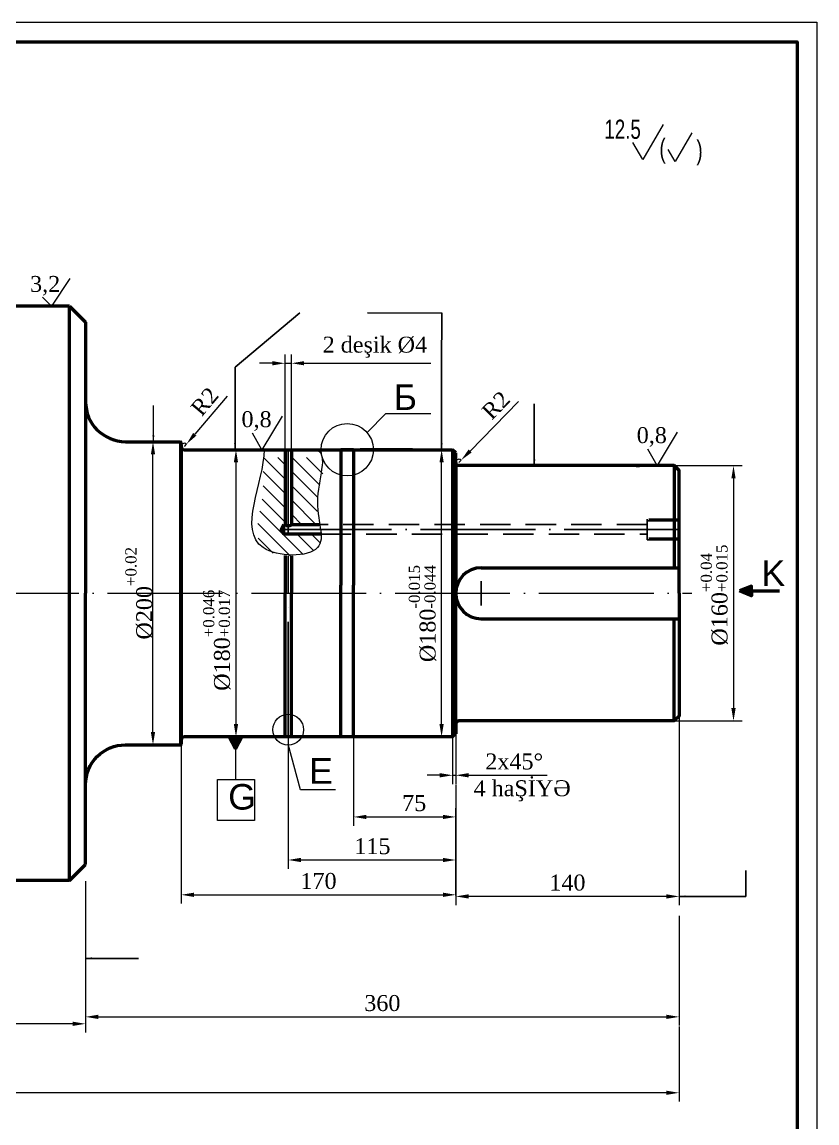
# Model space of a CAD drawing. Header units: millimetres. Extents: x -954 to 34898, y -2134 to 12006.
# Drawn here: x 24331 to 24829, y 4800 to 5490 of the extents above; entities that cross this region are included whole.
import ezdxf

# ---------------------------------------------------------------- set-up
doc = ezdxf.new("R2010")
doc.units = ezdxf.units.MM
doc.header["$LTSCALE"] = 3
for name, pattern in [('ACAD_ISO04W100', [30, 24, -3, 0, -3]), ('ACAD_ISO05W100', [33, 24, -3, 0, -3, 0, -3]), ('DASHED2', [9.525, 6.35, -3.175])]:
    doc.linetypes.add(name, pattern=pattern)
for name, color, linetype, lineweight in [('êîíòóðíàÿ', 7, 'Continuous', 53), ('îñåâûå', 101, 'ACAD_ISO04W100', 20), ('контурная', 7, 'Continuous', 50), ('невидимые', 7, 'DASHED2', 25), ('осевые', 1, 'ACAD_ISO04W100', 25), ('размеры', 80, 'ACAD_ISO05W100', 25), ('тонкая', 7, 'Continuous', 20), ('тонкий', 7, 'Continuous', 20)]:
    doc.layers.add(name, color=color, linetype=linetype, lineweight=lineweight)
doc.styles.add('s1v2.5', font='arial.ttf', dxfattribs={"width": 0.7, "height": 2.5})
doc.styles.add('s2.5v4', font='times.ttf', dxfattribs={"height": 10})
doc.styles.add('s3v2.5', font='arial.ttf', dxfattribs={"width": 0.8, "height": 7.5})
doc.styles.add('s4v4', font='arial.ttf', dxfattribs={"height": 16})
doc.dimstyles.new('s2.5v4', dxfattribs={"dimtxt": 10, "dimasz": 8, "dimexe": 5.5, "dimexo": 0.5, "dimgap": 3.5, "dimtad": 1, "dimdec": 0, "dimtxsty": 's2.5v4', "dimcen": 2.5, "dimclrd": 256, "dimclre": 1, "dimclrt": 256, "dimadec": 0, "dimazin": 0, "dimtfac": 1, "dimtdec": 0, "dimtmove": 0, "dimatfit": 3, "dimfxl": 1, "dimlwd": -1, "dimlwe": -1, "dimarcsym": 0})
doc.dimstyles.new('s3v2.5', dxfattribs={"dimtxt": 7.5, "dimasz": 4, "dimexe": 1.25, "dimexo": 0.625, "dimtad": 1, "dimtxsty": 's3v2.5', "dimcen": 1.5, "dimclrd": 6, "dimclre": 256, "dimclrt": 1, "dimadec": 0, "dimazin": 0, "dimtfac": 1, "dimtmove": 0, "dimatfit": 3, "dimfxl": 1, "dimlwd": -1, "dimlwe": -1, "dimarcsym": 0})

# ---------------------------------------------------------------- blocks, each defined once
blk = doc.blocks.new('*D1332')
at = {"layer": 'Defpoints', "color": 0, "transparency": 16777216}
for p in [(24224.17, 4952.24), (24370.97, 4952.24), (24224.17, 4862.42)]:
    blk.add_point(p, dxfattribs=at)
at = {"layer": 'тонкая', "color": 1, "transparency": 16777216}
for p, q in [((24224.17, 4951.74), (24224.17, 4856.92)), ((24370.97, 4951.74), (24370.97, 4856.92))]:
    blk.add_line(p, q, dxfattribs=at)
at = {"layer": 'тонкая', "transparency": 16777216}
blk.add_line((24362.97, 4862.42), (24232.17, 4862.42), dxfattribs=at)
for points in [[(24232.17, 4863.75), (24232.17, 4861.09), (24224.17, 4862.42)], [(24362.97, 4863.75), (24362.97, 4861.09), (24370.97, 4862.42)]]:
    blk.add_solid(points, dxfattribs=at)
at = {"layer": 'тонкая', "transparency": 16777216, "insert": (24299.93, 4871.01), "char_height": 10, "attachment_point": 5, "style": 's2.5v4'}
blk.add_mtext('600*', dxfattribs=at)
blk = doc.blocks.new('*D1359')
at = {"layer": 'Defpoints', "color": 0, "transparency": 16777216}
for p in [(24432.97, 5224.24), (24434.26, 5225.77)]:
    blk.add_point(p, dxfattribs=at)
at = {"layer": 'тонкая', "transparency": 16777216}
for p, q in [((24459.61, 5255.88), (24439.41, 5231.89)), ((24432.97, 5224.24), (24434.26, 5225.77))]:
    blk.add_line(p, q, dxfattribs=at)
at = {"layer": 'тонкая', "color": 1, "transparency": 16777216}
blk.add_arc((24432.97, 5224.24), 2, 49.89856, 165.67606, dxfattribs=at)
at = {"layer": 'тонкая', "transparency": 16777216}
blk.add_solid([(24438.39, 5232.75), (24440.43, 5231.03), (24434.26, 5225.77)], dxfattribs=at)
at = {"layer": 'тонкая', "transparency": 16777216, "insert": (24445.59, 5252.42), "char_height": 10, "attachment_point": 5, "rotation": 49.89856, "style": 's2.5v4'}
blk.add_mtext('R2', dxfattribs=at)
blk = doc.blocks.new('*D1360')
at = {"layer": 'Defpoints', "color": 0, "transparency": 16777216}
for p in [(24495.97, 5276.4), (24495.97, 5222.24), (24499.97, 5222.24)]:
    blk.add_point(p, dxfattribs=at)
at = {"layer": 'тонкая', "color": 1, "transparency": 16777216}
for p, q in [((24495.97, 5222.74), (24495.97, 5281.9)), ((24499.97, 5222.74), (24499.97, 5281.9))]:
    blk.add_line(p, q, dxfattribs=at)
at = {"layer": 'тонкая', "transparency": 16777216}
for p, q in [((24487.97, 5276.4), (24479.97, 5276.4)), ((24495.97, 5276.4), (24499.97, 5276.4)), ((24507.97, 5276.4), (24587.37, 5276.4))]:
    blk.add_line(p, q, dxfattribs=at)
for points in [[(24487.97, 5277.74), (24487.97, 5275.07), (24495.97, 5276.4)], [(24507.97, 5277.74), (24507.97, 5275.07), (24499.97, 5276.4)]]:
    blk.add_solid(points, dxfattribs=at)
at = {"layer": 'тонкая', "transparency": 16777216, "insert": (24552.3, 5286.44), "char_height": 10, "attachment_point": 5, "style": 's2.5v4'}
blk.add_mtext('2 de{\\fTimes New Roman|b0|i0|c238|p18;şik }%%C4', dxfattribs=at)
blk = doc.blocks.new('*D1361')
at = {"layer": 'Defpoints', "color": 0, "transparency": 16777216}
for p in [(24413.22, 5227.24), (24413.22, 5227.24), (24413.22, 5037.24)]:
    blk.add_point(p, dxfattribs=at)
at = {"layer": 'тонкая', "color": 1, "transparency": 16777216}
for p, q in [((24412.72, 5227.24), (24407.72, 5227.24)), ((24412.72, 5037.24), (24407.72, 5037.24))]:
    blk.add_line(p, q, dxfattribs=at)
at = {"layer": 'тонкая', "transparency": 16777216}
blk.add_line((24413.22, 5045.24), (24413.22, 5219.24), dxfattribs=at)
for points in [[(24411.88, 5219.24), (24414.55, 5219.24), (24413.22, 5227.24)], [(24411.88, 5045.24), (24414.55, 5045.24), (24413.22, 5037.24)]]:
    blk.add_solid(points, dxfattribs=at)
at = {"layer": 'тонкая', "transparency": 16777216, "insert": (24404.5, 5132.24), "char_height": 10, "attachment_point": 5, "rotation": 90, "style": 's2.5v4'}
blk.add_mtext('%%C200{\\H0.7x;\\S+0.02^ ;}', dxfattribs=at)
blk = doc.blocks.new('*D1336')
at = {"layer": 'Defpoints', "color": 0, "transparency": 16777216}
for p in [(24466.5, 5222.24), (24464.93, 5042.25), (24465.23, 5042.25)]:
    blk.add_point(p, dxfattribs=at)
at = {"layer": 'тонкая', "color": 1, "transparency": 16777216}
for p, q in [((24466, 5222.24), (24459.73, 5222.24)), ((24465.43, 5042.25), (24470.73, 5042.25))]:
    blk.add_line(p, q, dxfattribs=at)
at = {"layer": 'тонкая', "transparency": 16777216}
blk.add_line((24465.23, 5214.24), (24465.23, 5050.25), dxfattribs=at)
for points in [[(24463.89, 5214.24), (24466.56, 5214.24), (24465.23, 5222.24)], [(24463.89, 5050.25), (24466.56, 5050.25), (24465.23, 5042.25)]]:
    blk.add_solid(points, dxfattribs=at)
at = {"layer": 'тонкая', "transparency": 16777216, "insert": (24453.26, 5102.79), "char_height": 10, "attachment_point": 5, "rotation": 90, "style": 's2.5v4'}
blk.add_mtext('%%C180{\\H0.7x;\\S+0.046^ +0.017;}', dxfattribs=at)
blk = doc.blocks.new('*D1337')
at = {"layer": 'Defpoints', "color": 0, "transparency": 16777216}
for p in [(24577.67, 5222.24), (24594.11, 5222.24), (24577.67, 5042.25)]:
    blk.add_point(p, dxfattribs=at)
at = {"layer": 'тонкая', "color": 1, "transparency": 16777216}
for p, q in [((24578.17, 5222.24), (24599.61, 5222.24)), ((24578.17, 5042.25), (24599.61, 5042.25))]:
    blk.add_line(p, q, dxfattribs=at)
at = {"layer": 'тонкая', "transparency": 16777216}
blk.add_line((24594.11, 5050.25), (24594.11, 5214.24), dxfattribs=at)
for points in [[(24592.77, 5214.24), (24595.44, 5214.24), (24594.11, 5222.24)], [(24592.77, 5050.25), (24595.44, 5050.25), (24594.11, 5042.25)]]:
    blk.add_solid(points, dxfattribs=at)
at = {"layer": 'тонкая', "transparency": 16777216, "insert": (24582.15, 5119.51), "char_height": 10, "attachment_point": 5, "rotation": 90, "style": 's2.5v4'}
blk.add_mtext('%%C180{\\H0.7x;\\S-0.015^ -0.044;}', dxfattribs=at)
blk = doc.blocks.new('*D1338')
at = {"layer": 'Defpoints', "color": 0, "transparency": 16777216}
for p in [(24739.47, 5212.24), (24739.47, 5052.24), (24777.06, 5052.24)]:
    blk.add_point(p, dxfattribs=at)
at = {"layer": 'тонкая', "color": 1, "transparency": 16777216}
for p, q in [((24739.97, 5212.24), (24782.56, 5212.24)), ((24739.97, 5052.24), (24782.56, 5052.24))]:
    blk.add_line(p, q, dxfattribs=at)
at = {"layer": 'тонкая', "transparency": 16777216}
blk.add_line((24777.06, 5204.24), (24777.06, 5060.24), dxfattribs=at)
for points in [[(24775.73, 5204.24), (24778.4, 5204.24), (24777.06, 5212.24)], [(24775.73, 5060.24), (24778.4, 5060.24), (24777.06, 5052.24)]]:
    blk.add_solid(points, dxfattribs=at)
at = {"layer": 'тонкая', "transparency": 16777216, "insert": (24765.1, 5131.1), "char_height": 10, "attachment_point": 5, "rotation": 90, "style": 's2.5v4'}
blk.add_mtext('%%C160{\\H0.7x;\\S+0.04^ +0.015;}', dxfattribs=at)
blk = doc.blocks.new('*D1362')
at = {"layer": 'Defpoints', "color": 0, "transparency": 16777216}
for p in [(24602.97, 5044.25), (24600.97, 5042.25), (24602.97, 5018.17)]:
    blk.add_point(p, dxfattribs=at)
at = {"layer": 'тонкая', "color": 1, "transparency": 16777216}
for p, q in [((24600.97, 5041.75), (24600.97, 5012.67)), ((24602.97, 5043.75), (24602.97, 5012.67))]:
    blk.add_line(p, q, dxfattribs=at)
at = {"layer": 'тонкая', "transparency": 16777216}
for p, q in [((24592.97, 5018.17), (24584.97, 5018.17)), ((24600.97, 5018.17), (24602.97, 5018.17)), ((24610.97, 5018.17), (24660.32, 5018.17))]:
    blk.add_line(p, q, dxfattribs=at)
for points in [[(24592.97, 5019.51), (24592.97, 5016.84), (24600.97, 5018.17)], [(24610.97, 5019.51), (24610.97, 5016.84), (24602.97, 5018.17)]]:
    blk.add_solid(points, dxfattribs=at)
at = {"layer": 'тонкая', "transparency": 16777216, "insert": (24639.65, 5026.76), "char_height": 10, "attachment_point": 5, "style": 's2.5v4'}
blk.add_mtext('2x45%%D', dxfattribs=at)
blk = doc.blocks.new('*D1363')
at = {"layer": 'Defpoints', "color": 0, "transparency": 16777216}
for p in [(24742.97, 5055.24), (24602.97, 5012.67), (24602.97, 4942.26)]:
    blk.add_point(p, dxfattribs=at)
at = {"layer": 'тонкая', "color": 1, "transparency": 16777216}
for p, q in [((24742.97, 5054.74), (24742.97, 4936.76)), ((24602.97, 5012.17), (24602.97, 4936.76))]:
    blk.add_line(p, q, dxfattribs=at)
at = {"layer": 'тонкая', "transparency": 16777216}
blk.add_line((24734.97, 4942.26), (24610.97, 4942.26), dxfattribs=at)
for points in [[(24610.97, 4943.59), (24610.97, 4940.93), (24602.97, 4942.26)], [(24734.97, 4943.59), (24734.97, 4940.93), (24742.97, 4942.26)]]:
    blk.add_solid(points, dxfattribs=at)
at = {"layer": 'тонкая', "transparency": 16777216, "insert": (24672.97, 4950.85), "char_height": 10, "attachment_point": 5, "style": 's2.5v4'}
blk.add_mtext('140', dxfattribs=at)
blk = doc.blocks.new('*D1364')
at = {"layer": 'Defpoints', "color": 0, "transparency": 16777216}
for p in [(24538.97, 5042.25), (24602.97, 4992.06), (24602.97, 4942.26)]:
    blk.add_point(p, dxfattribs=at)
at = {"layer": 'тонкая', "color": 1, "transparency": 16777216}
for p, q in [((24538.97, 5041.75), (24538.97, 4986.56)), ((24602.97, 4942.76), (24602.97, 4997.56))]:
    blk.add_line(p, q, dxfattribs=at)
at = {"layer": 'тонкая', "transparency": 16777216}
blk.add_line((24546.97, 4992.06), (24594.97, 4992.06), dxfattribs=at)
for points in [[(24546.97, 4993.39), (24546.97, 4990.72), (24538.97, 4992.06)], [(24594.97, 4993.39), (24594.97, 4990.72), (24602.97, 4992.06)]]:
    blk.add_solid(points, dxfattribs=at)
at = {"layer": 'тонкая', "transparency": 16777216, "insert": (24576.94, 5000.66), "char_height": 10, "attachment_point": 5, "style": 's2.5v4'}
blk.add_mtext('75', dxfattribs=at)
blk = doc.blocks.new('*D1339')
at = {"layer": 'Defpoints', "color": 0, "transparency": 16777216}
for p in [(24497.97, 5042.25), (24602.97, 4965.08), (24602.97, 4942.26)]:
    blk.add_point(p, dxfattribs=at)
at = {"layer": 'тонкая', "color": 1, "transparency": 16777216}
for p, q in [((24497.97, 5041.75), (24497.97, 4959.58)), ((24602.97, 4942.76), (24602.97, 4970.58))]:
    blk.add_line(p, q, dxfattribs=at)
at = {"layer": 'тонкая', "transparency": 16777216}
blk.add_line((24505.97, 4965.08), (24594.97, 4965.08), dxfattribs=at)
for points in [[(24505.97, 4966.42), (24505.97, 4963.75), (24497.97, 4965.08)], [(24594.97, 4966.42), (24594.97, 4963.75), (24602.97, 4965.08)]]:
    blk.add_solid(points, dxfattribs=at)
at = {"layer": 'тонкая', "transparency": 16777216, "insert": (24550.75, 4973.67), "char_height": 10, "attachment_point": 5, "style": 's2.5v4'}
blk.add_mtext('115', dxfattribs=at)
blk = doc.blocks.new('*D1340')
at = {"layer": 'Defpoints', "color": 0, "transparency": 16777216}
for p in [(24742.97, 4930.48), (24370.97, 4897.93), (24742.97, 4866.77)]:
    blk.add_point(p, dxfattribs=at)
at = {"layer": 'тонкая', "color": 1, "transparency": 16777216}
for p, q in [((24742.97, 4929.98), (24742.97, 4861.27)), ((24370.97, 4897.43), (24370.97, 4861.27))]:
    blk.add_line(p, q, dxfattribs=at)
at = {"layer": 'тонкая', "transparency": 16777216}
blk.add_line((24378.97, 4866.77), (24734.97, 4866.77), dxfattribs=at)
for points in [[(24378.97, 4868.1), (24378.97, 4865.43), (24370.97, 4866.77)], [(24734.97, 4868.1), (24734.97, 4865.43), (24742.97, 4866.77)]]:
    blk.add_solid(points, dxfattribs=at)
at = {"layer": 'тонкая', "transparency": 16777216, "insert": (24556.97, 4875.35), "char_height": 10, "attachment_point": 5, "style": 's2.5v4'}
blk.add_mtext('360', dxfattribs=at)
blk = doc.blocks.new('*D1341')
at = {"layer": 'Defpoints', "color": 0, "transparency": 16777216}
for p in [(24742.97, 4861.27), (23852.17, 4854.81), (23852.17, 4819.18)]:
    blk.add_point(p, dxfattribs=at)
at = {"layer": 'тонкая', "color": 1, "transparency": 16777216}
for p, q in [((24742.97, 4860.77), (24742.97, 4813.68)), ((23852.17, 4854.31), (23852.17, 4813.68))]:
    blk.add_line(p, q, dxfattribs=at)
at = {"layer": 'тонкая', "transparency": 16777216}
blk.add_line((24734.97, 4819.18), (23860.17, 4819.18), dxfattribs=at)
for points in [[(23860.17, 4820.52), (23860.17, 4817.85), (23852.17, 4819.18)], [(24734.97, 4820.52), (24734.97, 4817.85), (24742.97, 4819.18)]]:
    blk.add_solid(points, dxfattribs=at)
at = {"layer": 'тонкая', "transparency": 16777216, "insert": (24297.57, 4827.77), "char_height": 10, "attachment_point": 5, "style": 's2.5v4'}
blk.add_mtext('1320', dxfattribs=at)
blk = doc.blocks.new('*D1342')
at = {"layer": 'Defpoints', "color": 0, "transparency": 16777216}
for p in [(24430.97, 5037.74), (24602.97, 4955.9), (24602.97, 4943.26)]:
    blk.add_point(p, dxfattribs=at)
at = {"layer": 'тонкая', "color": 1, "transparency": 16777216}
for p, q in [((24430.97, 5037.24), (24430.97, 4937.76)), ((24602.97, 4955.4), (24602.97, 4937.76))]:
    blk.add_line(p, q, dxfattribs=at)
at = {"layer": 'тонкая', "transparency": 16777216}
blk.add_line((24438.97, 4943.26), (24594.97, 4943.26), dxfattribs=at)
for points in [[(24438.97, 4944.6), (24438.97, 4941.93), (24430.97, 4943.26)], [(24594.97, 4944.6), (24594.97, 4941.93), (24602.97, 4943.26)]]:
    blk.add_solid(points, dxfattribs=at)
at = {"layer": 'тонкая', "transparency": 16777216, "insert": (24516.97, 4951.86), "char_height": 10, "attachment_point": 5, "style": 's2.5v4'}
blk.add_mtext('170', dxfattribs=at)
blk = doc.blocks.new('*D1365')
at = {"layer": 'Defpoints', "color": 0, "transparency": 16777216}
for p in [(24604.97, 5214.24), (24606.37, 5215.67)]:
    blk.add_point(p, dxfattribs=at)
at = {"layer": 'тонкая', "transparency": 16777216}
for p, q in [((24642.36, 5252.49), (24611.96, 5221.39)), ((24604.97, 5214.24), (24606.37, 5215.67))]:
    blk.add_line(p, q, dxfattribs=at)
at = {"layer": 'тонкая', "color": 1, "transparency": 16777216}
blk.add_arc((24604.97, 5214.24), 2, 45.65154, 165.67606, dxfattribs=at)
at = {"layer": 'тонкая', "transparency": 16777216}
blk.add_solid([(24611, 5222.32), (24612.91, 5220.46), (24606.37, 5215.67)], dxfattribs=at)
at = {"layer": 'тонкая', "transparency": 16777216, "insert": (24628.11, 5250.08), "char_height": 10, "attachment_point": 5, "rotation": 45.65154, "style": 's2.5v4'}
blk.add_mtext('R2', dxfattribs=at)

msp = doc.modelspace()

# ---------------------------------------------------------------- hatches: boundary and pattern name
at = {"layer": 'контурная'}
h = msp.add_hatch(color=256, dxfattribs=at)
h.paths.add_polyline_path([(24788.391, 5133.74), (24780.891, 5133.74), (24788.391, 5130.74)])
h.paths.add_polyline_path([(24788.391, 5136.74), (24780.891, 5133.74), (24788.391, 5133.74)])
h = msp.add_hatch(color=256, dxfattribs=at)
h.paths.add_polyline_path([(24468.928, 5042.248), (24464.928, 5042.248), (24464.928, 5034.748)])
h.paths.add_polyline_path([(24464.928, 5042.248), (24460.928, 5042.248), (24464.928, 5034.748)])
at = {"layer": 'тонкая'}
h = msp.add_hatch(dxfattribs=at)
h.set_pattern_fill('ANSI31', color=256, scale=2, style=0)
h.set_pattern_definition([(135, (30145.99, 5175.4394), (4.490128, 4.490128), [])])
edge = h.paths.add_edge_path()
edge.add_line((24499.968, 5217.24), (24516.373, 5217.24))
edge.add_spline(control_points=[(24516.373, 5217.24), (24524.72, 5217.24), (24513.853, 5196.123), (24516.6, 5180.141), (24517.453, 5175.24)], knot_values=[0, 0, 0, 0, 25.0419203, 38.9307486, 38.9307486, 38.9307486, 38.9307486], degree=3, periodic=0)
edge.add_line((24517.453, 5175.24), (24499.968, 5175.24))
edge.add_line((24499.968, 5175.24), (24499.968, 5217.24))
edge = h.paths.add_edge_path()
edge.add_line((24493.096, 5172.24), (24494.723, 5169.24))
edge.add_line((24494.723, 5169.24), (24518.348, 5169.24))
edge.add_spline(control_points=[(24518.348, 5169.24), (24518.659, 5165.836), (24517.377, 5154.521), (24466.572, 5153.114), (24482.293, 5186.194), (24482.293, 5198.87)], knot_values=[45.0510726, 45.0510726, 45.0510726, 45.0510726, 56.3990761, 90.4793422, 128.5082205, 128.5082205, 128.5082205, 128.5082205], degree=3, periodic=0)
edge.add_spline(control_points=[(24482.293, 5198.87), (24482.293, 5198.87), (24482.293, 5198.87), (24482.293, 5198.87)], knot_values=[128.5082205, 128.5082205, 128.5082205, 128.5082205, 128.5082351, 128.5082351, 128.5082351, 128.5082351], degree=3, periodic=0)
edge.add_spline(control_points=[(24482.293, 5198.87), (24482.293, 5192.747), (24482.293, 5223.363), (24482.293, 5217.24)], knot_values=[0.0000146, 0.0000146, 0.0000146, 0.0000146, 18.3701832, 18.3701832, 18.3701832, 18.3701832], degree=3, periodic=0)
edge.add_line((24482.293, 5217.24), (24495.968, 5217.24))
edge.add_line((24495.968, 5217.24), (24495.968, 5175.24))
edge.add_line((24495.968, 5175.24), (24494.723, 5175.24))
edge.add_line((24494.723, 5175.24), (24493.096, 5172.24))

# ---------------------------------------------------------------- linework, layer by layer
at = {"layer": 'êîíòóðíàÿ'}
for points in [[(24360.967, 5312.24), (24287.514, 5312.24)], [(24430.968, 5225.24), (24430.968, 5040.248)], [(24360.967, 4952.24), (24295.304, 4952.24)]]:
    msp.add_lwpolyline(points, dxfattribs=at)
for points in [[(24370.967, 5252.24, 0.4142136), (24395.967, 5227.24), (24430.468, 5227.24)], [(24742.967, 5132.24), (24742.967, 5209.24), (24739.967, 5212.24), (24604.968, 5212.24, -0.4142136), (24602.968, 5214.24), (24602.968, 5220.24)], [(24742.967, 5132.24), (24742.967, 5055.24), (24739.967, 5052.24), (24604.968, 5052.24, 0.4142136), (24602.968, 5050.24), (24602.968, 5044.248)], [(24370.967, 5012.24, -0.4142136), (24395.967, 5037.24), (24430.468, 5037.24)]]:
    msp.add_lwpolyline(points, format="xyb", dxfattribs=at)
at = {"layer": 'îñåâûå'}
msp.add_line((23844.168, 5132.24), (24750.967, 5132.24), dxfattribs=at)
at = {"layer": 'контурная'}
for p, q in [((24360.967, 4952.24), (24360.967, 5312.24)), ((24360.967, 5312.24), (24370.967, 5302.24)), ((24370.967, 5302.24), (24370.967, 5132.24)), ((24428.968, 5227.24), (24430.468, 5227.24)), ((24430.968, 5226.74), (24430.468, 5227.24)), ((24430.468, 5227.24), (24430.468, 5037.24)), ((24430.968, 5225.24), (24430.968, 5226.74)), ((24432.968, 5222.24), (24600.968, 5222.24)), ((24468.395, 5222.24), (24470.395, 5222.24)), ((24495.968, 5222.24), (24495.968, 5175.24)), ((24499.968, 5222.24), (24499.968, 5175.24)), ((24538.968, 5222.24), (24530.968, 5222.24)), ((24530.968, 5222.24), (24530.968, 5137.24)), ((24538.968, 5222.24), (24538.968, 5137.24)), ((24575.968, 5222.24), (24542.968, 5222.24)), ((24602.968, 5220.24), (24600.968, 5222.24)), ((24600.968, 5222.24), (24600.968, 5042.248)), ((24602.968, 5214.24), (24602.968, 5132.24)), ((24716.109, 5212.24), (24718.109, 5212.24)), ((24739.967, 5212.24), (24739.967, 5148.24)), ((24495.159, 5169.259), (24495.159, 5175.259)), ((24495.159, 5175.259), (24495.968, 5175.213)), ((24370.967, 5168.377), (24370.967, 5168.377)), ((24518.347, 5169.259), (24495.159, 5169.259)), ((24495.968, 5155.889), (24495.968, 5132.24)), ((24499.968, 5155.743), (24499.968, 5132.24)), ((24618.968, 5148.24), (24742.967, 5148.24)), ((24530.968, 5042.248), (24530.968, 5137.24)), ((24538.968, 5042.248), (24538.968, 5137.24)), ((24370.967, 4962.24), (24370.967, 5132.24)), ((24495.968, 5042.248), (24495.968, 5132.24)), ((24499.968, 5042.248), (24499.968, 5132.24)), ((24602.968, 5050.24), (24602.968, 5132.24)), ((24618.968, 5116.24), (24742.967, 5116.24)), ((24739.967, 5052.24), (24739.967, 5116.24)), ((24602.968, 5044.248), (24600.968, 5042.248)), ((24428.968, 5037.24), (24430.468, 5037.24)), ((24430.968, 5037.74), (24430.468, 5037.24)), ((24430.968, 5040.248), (24430.968, 5037.74)), ((24600.968, 5042.248), (24432.968, 5042.248)), ((24464.928, 5034.748), (24460.928, 5042.248)), ((24464.928, 5034.748), (24468.928, 5042.248)), ((24360.967, 4952.24), (24370.967, 4962.24))]:
    msp.add_line(p, q, dxfattribs=at)
msp.add_lwpolyline([(23394.386, 5477.768), (24816.886, 5477.768), (24816.886, 4452.768), (23394.386, 4452.768), (23394.386, 5477.768)], close=True, dxfattribs=at)
for points in [[(24495.159, 5169.259), (24493.532, 5172.259), (24495.159, 5175.259)], [(24517.453, 5175.213), (24499.968, 5175.213)], [(24780.891, 5133.74), (24788.391, 5133.74), (24788.391, 5136.74), (24780.891, 5133.74)], [(24780.891, 5133.74), (24805.891, 5133.74)], [(24780.891, 5133.74), (24788.391, 5133.74), (24788.391, 5130.74), (24780.891, 5133.74)]]:
    msp.add_lwpolyline(points, dxfattribs=at)
for centre, radius, start, end in [((24432.968, 5224.24), 2, 180, 270), ((24497.968, 5177.842), 3.303, 232.73881, 307.26119), ((24618.968, 5132.24), 16, 90, 180), ((24618.968, 5132.24), 16, 180, 270), ((24432.968, 5040.248), 2, 90, 180)]:
    msp.add_arc(centre, radius, start, end, dxfattribs=at)
at = {"layer": 'невидимые'}
for points in [[(24722.967, 5175.259), (24500.403, 5175.259)], [(24742.967, 5172.24), (24742.967, 5178.74), (24722.967, 5178.74), (24722.967, 5165.74), (24742.967, 5165.74), (24742.967, 5166.74), (24722.967, 5166.74), (24722.967, 5177.74), (24742.967, 5177.74)], [(24518.347, 5169.259), (24722.967, 5169.259)]]:
    msp.add_lwpolyline(points, dxfattribs=at)
at = {"layer": 'осевые'}
for p, q in [((24497.968, 5222.24), (24497.968, 5169.24)), ((24742.967, 5172.259), (24493.532, 5172.259)), ((24497.968, 5155.767), (24497.968, 5132.24)), ((24618.968, 5126.156), (24618.968, 5139.828)), ((24618.968, 5138.324), (24618.968, 5124.652)), ((24497.968, 5042.248), (24497.968, 5132.24))]:
    msp.add_line(p, q, dxfattribs=at)
at = {"layer": 'размеры'}
msp.add_line((24547.734, 5308.041), (24594.246, 5307.85), dxfattribs=at)
at = {"layer": 'тонкая'}
msp.add_line((24464.928, 5042.248), (24464.928, 5015.568), dxfattribs=at)
for points in [[(23344.386, 5490.268), (24829.386, 5490.268), (24829.386, 4440.268), (23344.386, 4440.268), (23344.386, 5490.268)], [(24732.899, 5426.101), (24720.184, 5404.078), (24714.013, 5414.767)], [(24750.863, 5420.859), (24740.491, 5402.894), (24736.172, 5410.376)], [(24464.928, 5042.248), (24464.928, 5034.748), (24468.928, 5042.248)], [(24527.614, 5008.957), (24505.593, 5008.957), (24497.914, 5037.613)]]:
    msp.add_lwpolyline(points, dxfattribs=at)
msp.add_lwpolyline([(24453.628, 5015.568), (24476.894, 5015.568), (24476.894, 4989.889), (24453.628, 4989.889)], close=True, dxfattribs=at)
msp.add_circle((24497.968, 5046.74), 9.646, dxfattribs=at)
at = {"layer": 'тонкая', "start_tangent": (1, 0), "end_tangent": (0, 1)}
msp.add_spline([(24513.992, 5222.24), (24516.373, 5192.198), (24516.373, 5160.841), (24482.293, 5160.841), (24483.045, 5222.24)], degree=3, dxfattribs=at)
at = {"layer": 'тонкий'}
for points in [[(24361.038, 5329.483), (24349.65, 5312.24), (24343.965, 5317.925)], [(24547.379, 5232.997), (24559.255, 5244.874), (24587.37, 5244.874)], [(24494.088, 5243.155), (24481.522, 5222.24), (24475.555, 5232.575)], [(24741.803, 5233.155), (24729.237, 5212.24), (24723.27, 5222.575)]]:
    msp.add_lwpolyline(points, dxfattribs=at)
msp.add_circle((24534.968, 5222.24), 16.424, dxfattribs=at)

# ---------------------------------------------------------------- texts
at = {"layer": 'контурная', "style": 's4v4'}
for s, p in [('K', (24794.531, 5136.84)), ('E', (24511.114, 5012.901)), ('G', (24460.338, 4996.671))]:
    msp.add_text(s, height=16, dxfattribs=at).set_placement(p)
at = {"layer": 'тонкая', "style": 's1v2.5', "width": 0.7}
for s, p in [('12.5', (24696.127, 5417.064)), ('(', (24730.636, 5405.203)), (')', (24753.83, 5404.073))]:
    msp.add_text(s, height=12, dxfattribs=at).set_placement(p)
at = {"layer": 'тонкая', "style": 's2.5v4'}
msp.add_text('4 haŞİYƏ', height=10, dxfattribs=at).set_placement((24614.18, 5005.055))
at = {"layer": 'тонкий'}
for s, height, style, p in [('3,2', 10, 's2.5v4', (24336.18, 5321.118)), ('Б', 16, 's4v4', (24564.025, 5247.146)), ('0,8', 10, 's2.5v4', (24468.698, 5236.356)), ('0,8', 10, 's2.5v4', (24716.412, 5226.356))]:
    msp.add_text(s, height=height, dxfattribs=dict(at, style=style)).set_placement(p)

# ---------------------------------------------------------------- dimensions: what is measured, and where the dimension line sits
at = {"layer": 'тонкая'}
for base, p1, p2, text, picture, middle in [((24495.968, 5276.404), (24499.968, 5222.24), (24495.968, 5222.24), '2 de{\\fTimes New Roman|b0|i0|c238|p18;şik }%%C<>', '*D1360', (24552.299, 5276.404)), ((24602.968, 4965.083), (24497.968, 5042.248), (24602.968, 4942.259), '115', '*D1339', (24550.754, 4965.083)), ((24602.968, 4992.057), (24538.968, 5042.248), (24602.968, 4942.259), '75', '*D1364', (24576.939, 4992.057)), ((24224.168, 4862.42), (24370.967, 4952.24), (24224.168, 4952.24), '600*', '*D1332', (24299.929, 4862.42))]:
    dim = msp.add_linear_dim(base=base, p1=p1, p2=p2, text=text, dimstyle='s2.5v4', dxfattribs=at)
    dim.commit()
    dim.dimension.update_dxf_attribs({"geometry": picture, "text_midpoint": middle, "dimtype": 160})
dim = msp.add_radius_dim(center=(24432.968, 5224.24), mpoint=(24434.256, 5225.77), dimstyle='s2.5v4', dxfattribs=at)
dim.commit()
dim.dimension.update_dxf_attribs({"geometry": '*D1359', "text_midpoint": (24445.586, 5252.42)})
dim = msp.add_radius_dim(center=(24604.968, 5214.24), mpoint=(24606.366, 5215.67), dimstyle='s2.5v4', dxfattribs=at)
dim.commit()
dim.dimension.update_dxf_attribs({"geometry": '*D1365', "text_midpoint": (24634.193, 5244.138), "dimtype": 164})
dim = msp.add_linear_dim(base=(24413.217, 5227.24), p1=(24413.217, 5037.24), p2=(24413.217, 5227.24), angle=90, text='%%C200{\\H0.7x;\\S+0.02^ ;}', dimstyle='s2.5v4', dxfattribs=at)
dim.commit()
dim.dimension.update_dxf_attribs({"geometry": '*D1361', "text_midpoint": (24404.501, 5132.24)})
for base, p1, p2, text, picture, middle in [((24465.226, 5042.248), (24466.503, 5222.24), (24464.928, 5042.248), '%%C180{\\H0.7x;\\S+0.046^ +0.017;}', '*D1336', (24465.226, 5102.792)), ((24594.108, 5222.24), (24577.674, 5042.248), (24577.674, 5222.24), '%%C180{\\H0.7x;\\S-0.015^ -0.044;}', '*D1337', (24594.108, 5119.508)), ((24777.062, 5052.24), (24739.467, 5212.24), (24739.467, 5052.24), '%%C160{\\H0.7x;\\S+0.04^ +0.015;}', '*D1338', (24777.062, 5131.103))]:
    dim = msp.add_linear_dim(base=base, p1=p1, p2=p2, angle=90, text=text, dimstyle='s2.5v4', dxfattribs=at)
    dim.commit()
    dim.dimension.update_dxf_attribs({"geometry": picture, "text_midpoint": middle, "dimtype": 160})
for base, p1, p2, text, picture, middle in [((24602.968, 4942.259), (24742.967, 5055.24), (24602.968, 5012.672), '140', '*D1363', (24672.967, 4950.845)), ((24602.968, 5018.172), (24600.968, 5042.248), (24602.968, 5044.248), '<>x45%%D', '*D1362', (24639.645, 5026.759)), ((24602.968, 4943.263), (24430.968, 5037.74), (24602.968, 4955.897), '170', '*D1342', (24516.968, 4951.864)), ((24742.967, 4866.765), (24370.967, 4897.933), (24742.967, 4930.479), '360', '*D1340', (24556.967, 4875.352)), ((23852.168, 4819.185), (24742.967, 4861.265), (23852.168, 4854.813), '1320', '*D1341', (24297.567, 4827.771))]:
    dim = msp.add_linear_dim(base=base, p1=p1, p2=p2, text=text, dimstyle='s2.5v4', dxfattribs=at)
    dim.commit()
    dim.dimension.update_dxf_attribs({"geometry": picture, "text_midpoint": middle})

# ---------------------------------------------------------------- leaders
at = {"layer": 'размеры'}
for points in [[(24464.669, 5222.24), (24464.669, 5274.026), (24505.21, 5308.041)], [(24594.108, 5222.24), (24594.108, 5274.026), (24594.247, 5308.041)], [(24652.228, 5212.24), (24652.228, 5250.941)], [(24742.967, 4942.259), (24784.75, 4942.259), (24784.75, 4958.497)], [(24370.967, 4903.433), (24404.125, 4903.433)]]:
    msp.add_leader(points, dimstyle='s3v2.5', override={"dimgap": 0.625, "dimtad": 0}, dxfattribs=at)
at = {"layer": 'тонкий'}
msp.add_leader([(24413.467, 5227.24), (24413.467, 5249.898)], dimstyle='s3v2.5', override={"dimgap": 0.625, "dimtad": 0}, dxfattribs=at)

doc.saveas('drawing.dxf')
